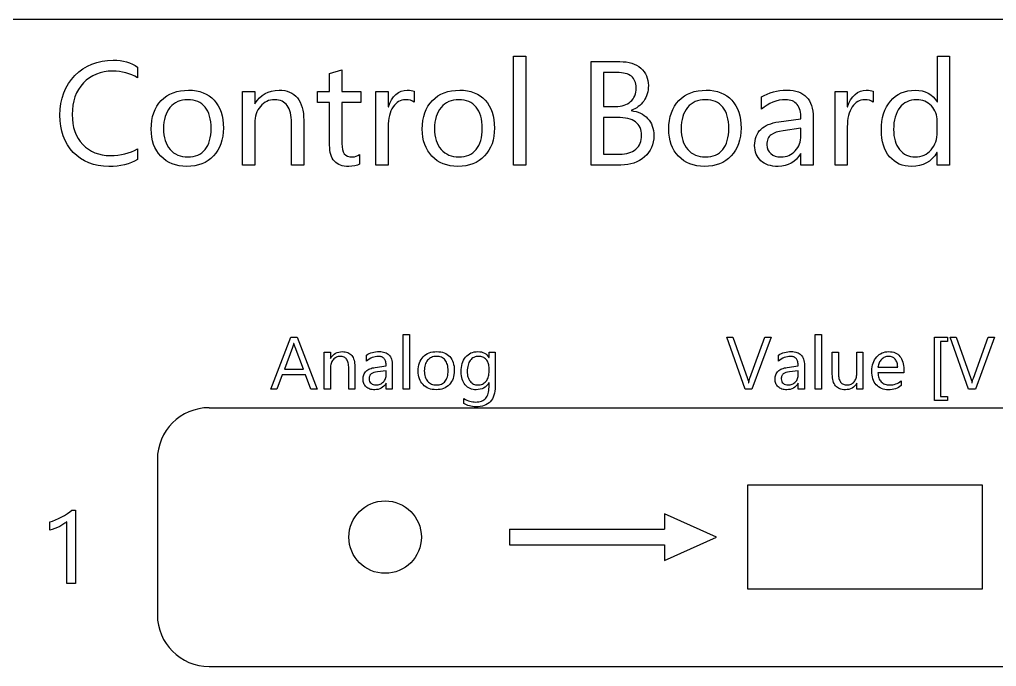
# Model space of a CAD drawing. Header units: millimetres. Extents: x 0 to 330, y 0 to 270.
# Drawn here: x 164.7 to 259.1, y 207.5 to 270 of the extents above; entities that cross this region are included whole.
import ezdxf

# ---------------------------------------------------------------- set-up
doc = ezdxf.new("R2010")
doc.units = ezdxf.units.MM

msp = doc.modelspace()

# ---------------------------------------------------------------- linework, layer by layer
at = {"color": 7, "linetype": 'Continuous', "lineweight": 25}
for p, q in [((330, 270), (0, 270)), ((257.7, 225), (235, 225)), ((235, 225), (235, 215)), ((257.7, 215), (257.7, 225)), ((235, 215), (257.7, 215))]:
    msp.add_line(p, q, dxfattribs=at)
at = {"color": 7, "linetype": 'Continuous'}
for p, q in [((183, 232.5), (303, 232.5)), ((178, 227.5), (178, 212.5)), ((232, 220), (227, 222.25)), ((227, 222.25), (227, 220.75)), ((212, 220.75), (227, 220.75)), ((212, 220.75), (212, 219.25)), ((227, 217.75), (232, 220)), ((212, 219.25), (227, 219.25)), ((227, 219.25), (227, 217.75)), ((183, 207.5), (303, 207.5))]:
    msp.add_line(p, q, dxfattribs=at)
at = {"color": 7, "linetype": 'Continuous', "flags": 128}
for points in [[(213.59, 255.939), (212.406, 255.939), (212.406, 255.939), (212.406, 266.465), (212.406, 266.465), (213.59, 266.465), (213.59, 266.465), (213.59, 255.939)], [(254.511, 255.939), (253.327, 255.939), (253.327, 255.939), (253.327, 257.145), (253.327, 257.145), (253.301, 257.145), (253.301, 257.145), (253.089, 256.831), (252.852, 256.559), (252.587, 256.329), (252.297, 256.142), (251.979, 255.996), (251.633, 255.891), (251.263, 255.827), (250.864, 255.807), (250.864, 255.807), (250.539, 255.821), (250.231, 255.867), (249.939, 255.941), (249.664, 256.043), (249.405, 256.175), (249.164, 256.337), (248.938, 256.529), (248.73, 256.751), (248.543, 256.997), (248.381, 257.267), (248.245, 257.557), (248.132, 257.867), (248.046, 258.2), (247.982, 258.554), (247.945, 258.93), (247.933, 259.327), (247.933, 259.327), (247.947, 259.752), (247.988, 260.155), (248.058, 260.538), (248.155, 260.899), (248.28, 261.237), (248.434, 261.553), (248.615, 261.849), (248.823, 262.123), (249.055, 262.369), (249.304, 262.583), (249.573, 262.764), (249.861, 262.912), (250.165, 263.027), (250.49, 263.11), (250.831, 263.159), (251.193, 263.175), (251.193, 263.175), (251.547, 263.159), (251.876, 263.105), (252.18, 263.019), (252.46, 262.896), (252.715, 262.739), (252.943, 262.548), (253.148, 262.32), (253.327, 262.059), (253.327, 262.059), (253.356, 262.059), (253.356, 262.059), (253.356, 266.465), (253.356, 266.465), (254.512, 266.465), (254.512, 266.465), (254.512, 255.939)], [(176.09, 256.465), (175.803, 256.311), (175.498, 256.177), (175.178, 256.064), (174.84, 255.971), (174.485, 255.899), (174.111, 255.848), (173.722, 255.817), (173.315, 255.807), (173.315, 255.807), (172.793, 255.827), (172.295, 255.891), (171.826, 255.998), (171.384, 256.148), (170.967, 256.339), (170.579, 256.574), (170.215, 256.851), (169.88, 257.17), (169.577, 257.524), (169.316, 257.906), (169.094, 258.313), (168.913, 258.749), (168.771, 259.209), (168.671, 259.697), (168.611, 260.211), (168.59, 260.751), (168.59, 260.751), (168.613, 261.333), (168.681, 261.886), (168.794, 262.411), (168.952, 262.906), (169.156, 263.373), (169.407, 263.811), (169.701, 264.222), (170.04, 264.602), (170.414, 264.945), (170.815, 265.244), (171.238, 265.496), (171.687, 265.704), (172.16, 265.864), (172.655, 265.978), (173.177, 266.047), (173.722, 266.07), (173.722, 266.07), (174.072, 266.06), (174.407, 266.029), (174.725, 265.978), (175.03, 265.906), (175.317, 265.813), (175.591, 265.7), (175.848, 265.566), (176.09, 265.412), (176.09, 265.412), (176.09, 264.36), (176.09, 264.36), (175.815, 264.514), (175.533, 264.647), (175.243, 264.76), (174.947, 264.853), (174.643, 264.925), (174.333, 264.976), (174.014, 265.007), (173.689, 265.017), (173.689, 265.017), (173.264, 264.999), (172.859, 264.945), (172.472, 264.857), (172.108, 264.732), (171.765, 264.571), (171.442, 264.374), (171.14, 264.142), (170.858, 263.874), (170.603, 263.576), (170.383, 263.256), (170.198, 262.91), (170.046, 262.542), (169.927, 262.147), (169.843, 261.73), (169.791, 261.288), (169.775, 260.823), (169.775, 260.823), (169.791, 260.381), (169.838, 259.964), (169.917, 259.567), (170.028, 259.195), (170.171, 258.846), (170.344, 258.519), (170.55, 258.216), (170.788, 257.935), (171.051, 257.682), (171.335, 257.464), (171.637, 257.279), (171.96, 257.129), (172.303, 257.012), (172.665, 256.927), (173.048, 256.876), (173.449, 256.86), (173.449, 256.86), (173.823, 256.87), (174.187, 256.901), (174.536, 256.952), (174.871, 257.024), (175.196, 257.117), (175.507, 257.23), (175.805, 257.363), (176.09, 257.517), (176.09, 257.517), (176.09, 256.465)], [(219.906, 255.939), (219.906, 265.939), (219.906, 265.939), (222.684, 265.939), (222.684, 265.939), (222.992, 265.928), (223.284, 265.899), (223.56, 265.848), (223.819, 265.778), (224.061, 265.688), (224.287, 265.579), (224.497, 265.447), (224.69, 265.297), (224.865, 265.131), (225.015, 264.952), (225.143, 264.76), (225.248, 264.559), (225.328, 264.343), (225.385, 264.117), (225.42, 263.876), (225.433, 263.626), (225.433, 263.626), (225.426, 263.414), (225.406, 263.208), (225.371, 263.011), (225.322, 262.822), (225.26, 262.637), (225.184, 262.46), (225.093, 262.291), (224.988, 262.129), (224.871, 261.977), (224.746, 261.835), (224.608, 261.703), (224.46, 261.586), (224.302, 261.479), (224.133, 261.383), (223.952, 261.298), (223.763, 261.226), (223.763, 261.226), (223.763, 261.2), (223.763, 261.2), (224.006, 261.163), (224.236, 261.107), (224.454, 261.037), (224.662, 260.951), (224.853, 260.848), (225.034, 260.729), (225.202, 260.593), (225.359, 260.441), (225.498, 260.276), (225.622, 260.098), (225.725, 259.908), (225.809, 259.707), (225.875, 259.493), (225.922, 259.269), (225.949, 259.031), (225.959, 258.782), (225.959, 258.782), (225.944, 258.471), (225.903, 258.177), (225.831, 257.898), (225.733, 257.635), (225.605, 257.384), (225.451, 257.149), (225.266, 256.929), (225.054, 256.726), (224.82, 256.541), (224.573, 256.381), (224.31, 256.247), (224.032, 256.136), (223.738, 256.05), (223.432, 255.988), (223.109, 255.951), (222.772, 255.939), (222.772, 255.939), (219.906, 255.939)], [(197.538, 256.021), (197.322, 255.928), (197.077, 255.86), (196.798, 255.821), (196.489, 255.807), (196.489, 255.807), (196.265, 255.815), (196.058, 255.84), (195.862, 255.879), (195.681, 255.934), (195.515, 256.006), (195.365, 256.095), (195.227, 256.2), (195.106, 256.319), (194.997, 256.455), (194.902, 256.607), (194.824, 256.775), (194.758, 256.958), (194.709, 257.16), (194.672, 257.376), (194.651, 257.606), (194.643, 257.855), (194.643, 257.855), (194.643, 261.991), (194.643, 261.991), (193.459, 261.991), (193.459, 261.991), (193.459, 263.044), (193.459, 263.044), (194.643, 263.044), (194.643, 263.044), (194.643, 264.781), (194.643, 264.781), (195.827, 265.149), (195.827, 265.149), (195.827, 263.044), (195.827, 263.044), (197.669, 263.044), (197.669, 263.044), (197.669, 261.991), (197.669, 261.991), (195.827, 261.991), (195.827, 261.991), (195.827, 258.038), (195.827, 258.038), (195.842, 257.709), (195.885, 257.431), (195.959, 257.205), (196.06, 257.028), (196.195, 256.897), (196.368, 256.804), (196.58, 256.746), (196.829, 256.728), (196.829, 256.728), (197.028, 256.742), (197.211, 256.788), (197.382, 256.86), (197.538, 256.962), (197.538, 256.962), (197.538, 256.021)], [(221.09, 264.886), (221.09, 261.596), (221.09, 261.596), (222.252, 261.596), (222.252, 261.596), (222.478, 261.605), (222.692, 261.625), (222.894, 261.662), (223.083, 261.716), (223.259, 261.781), (223.422, 261.862), (223.574, 261.958), (223.714, 262.069), (223.839, 262.193), (223.948, 262.33), (224.039, 262.478), (224.115, 262.639), (224.172, 262.811), (224.215, 262.996), (224.24, 263.192), (224.248, 263.401), (224.248, 263.401), (224.24, 263.58), (224.22, 263.749), (224.183, 263.905), (224.133, 264.051), (224.067, 264.185), (223.987, 264.306), (223.893, 264.417), (223.784, 264.516), (223.66, 264.602), (223.523, 264.676), (223.37, 264.74), (223.204, 264.793), (223.023, 264.834), (222.828, 264.863), (222.616, 264.88), (222.392, 264.886), (222.392, 264.886), (221.09, 264.886)], [(180.852, 255.807), (180.47, 255.823), (180.106, 255.869), (179.762, 255.947), (179.44, 256.054), (179.135, 256.193), (178.852, 256.362), (178.588, 256.564), (178.344, 256.794), (178.124, 257.051), (177.935, 257.328), (177.772, 257.624), (177.641, 257.941), (177.538, 258.278), (177.466, 258.636), (177.421, 259.012), (177.406, 259.409), (177.406, 259.409), (177.421, 259.841), (177.468, 260.246), (177.544, 260.628), (177.651, 260.988), (177.787, 261.321), (177.955, 261.631), (178.153, 261.917), (178.381, 262.178), (178.636, 262.413), (178.911, 262.614), (179.209, 262.787), (179.528, 262.927), (179.869, 263.036), (180.231, 263.114), (180.613, 263.159), (181.019, 263.175), (181.019, 263.175), (181.403, 263.161), (181.767, 263.116), (182.108, 263.04), (182.429, 262.933), (182.725, 262.797), (183.002, 262.631), (183.257, 262.433), (183.49, 262.205), (183.697, 261.952), (183.878, 261.675), (184.032, 261.372), (184.158, 261.05), (184.255, 260.702), (184.324, 260.33), (184.366, 259.935), (184.38, 259.518), (184.38, 259.518), (184.366, 259.107), (184.32, 258.718), (184.244, 258.35), (184.141, 258.003), (184.006, 257.676), (183.841, 257.369), (183.646, 257.084), (183.422, 256.82), (183.173, 256.582), (182.902, 256.376), (182.612, 256.204), (182.301, 256.06), (181.968, 255.949), (181.617, 255.871), (181.245, 255.823), (180.852, 255.807)], [(192.143, 255.939), (190.959, 255.939), (190.959, 255.939), (190.959, 259.991), (190.959, 259.991), (190.953, 260.264), (190.934, 260.521), (190.901, 260.76), (190.858, 260.982), (190.801, 261.185), (190.731, 261.37), (190.648, 261.539), (190.554, 261.689), (190.447, 261.82), (190.326, 261.936), (190.194, 262.032), (190.048, 262.112), (189.89, 262.174), (189.719, 262.219), (189.534, 262.246), (189.339, 262.254), (189.339, 262.254), (189.133, 262.244), (188.938, 262.213), (188.751, 262.164), (188.574, 262.094), (188.405, 262.003), (188.245, 261.892), (188.095, 261.761), (187.953, 261.611), (187.826, 261.444), (187.715, 261.27), (187.62, 261.082), (187.544, 260.885), (187.482, 260.677), (187.441, 260.459), (187.414, 260.229), (187.406, 259.991), (187.406, 259.991), (187.406, 255.939), (187.406, 255.939), (186.222, 255.939), (186.222, 255.939), (186.222, 263.044), (186.222, 263.044), (187.406, 263.044), (187.406, 263.044), (187.406, 261.864), (187.406, 261.864), (187.433, 261.864), (187.433, 261.864), (187.645, 262.172), (187.879, 262.437), (188.136, 262.663), (188.414, 262.848), (188.716, 262.99), (189.039, 263.093), (189.386, 263.155), (189.754, 263.175), (189.754, 263.175), (190.036, 263.163), (190.299, 263.128), (190.548, 263.07), (190.778, 262.988), (190.99, 262.881), (191.187, 262.754), (191.366, 262.602), (191.528, 262.425), (191.672, 262.228), (191.798, 262.01), (191.903, 261.769), (191.989, 261.51), (192.057, 261.228), (192.104, 260.928), (192.133, 260.605), (192.143, 260.262), (192.143, 260.262), (192.143, 255.939)], [(202.801, 262.026), (202.641, 262.127), (202.447, 262.197), (202.221, 262.24), (201.962, 262.254), (201.962, 262.254), (201.789, 262.244), (201.623, 262.211), (201.463, 262.156), (201.31, 262.08), (201.167, 261.979), (201.029, 261.86), (200.899, 261.716), (200.776, 261.551), (200.665, 261.368), (200.568, 261.169), (200.486, 260.953), (200.42, 260.723), (200.367, 260.476), (200.33, 260.213), (200.309, 259.933), (200.301, 259.639), (200.301, 259.639), (200.301, 255.939), (200.301, 255.939), (199.117, 255.939), (199.117, 255.939), (199.117, 263.044), (199.117, 263.044), (200.301, 263.044), (200.301, 263.044), (200.301, 261.58), (200.301, 261.58), (200.328, 261.58), (200.328, 261.58), (200.461, 261.936), (200.626, 262.25), (200.823, 262.522), (201.049, 262.754), (201.3, 262.939), (201.565, 263.07), (201.845, 263.149), (202.139, 263.175), (202.139, 263.175), (202.343, 263.169), (202.521, 263.155), (202.674, 263.126), (202.801, 263.089), (202.801, 263.089), (202.801, 262.026)], [(207.036, 255.807), (206.654, 255.823), (206.29, 255.869), (205.947, 255.947), (205.624, 256.054), (205.319, 256.193), (205.036, 256.362), (204.773, 256.564), (204.528, 256.794), (204.308, 257.051), (204.119, 257.328), (203.956, 257.624), (203.825, 257.941), (203.722, 258.278), (203.65, 258.636), (203.605, 259.012), (203.59, 259.409), (203.59, 259.409), (203.605, 259.841), (203.652, 260.246), (203.728, 260.628), (203.835, 260.988), (203.971, 261.321), (204.139, 261.631), (204.337, 261.917), (204.565, 262.178), (204.82, 262.413), (205.095, 262.614), (205.394, 262.787), (205.712, 262.927), (206.053, 263.036), (206.415, 263.114), (206.798, 263.159), (207.203, 263.175), (207.203, 263.175), (207.587, 263.161), (207.951, 263.116), (208.292, 263.04), (208.613, 262.933), (208.909, 262.797), (209.187, 262.631), (209.442, 262.433), (209.674, 262.205), (209.882, 261.952), (210.063, 261.675), (210.217, 261.372), (210.342, 261.05), (210.439, 260.702), (210.509, 260.33), (210.55, 259.935), (210.564, 259.518), (210.564, 259.518), (210.55, 259.107), (210.505, 258.718), (210.428, 258.35), (210.326, 258.003), (210.19, 257.676), (210.026, 257.369), (209.83, 257.084), (209.606, 256.82), (209.357, 256.582), (209.086, 256.376), (208.796, 256.204), (208.486, 256.06), (208.153, 255.949), (207.801, 255.871), (207.429, 255.823), (207.036, 255.807)], [(230.852, 255.807), (230.47, 255.823), (230.106, 255.869), (229.762, 255.947), (229.44, 256.054), (229.135, 256.193), (228.852, 256.362), (228.588, 256.564), (228.344, 256.794), (228.124, 257.051), (227.935, 257.328), (227.772, 257.624), (227.641, 257.941), (227.538, 258.278), (227.466, 258.636), (227.421, 259.012), (227.406, 259.409), (227.406, 259.409), (227.421, 259.841), (227.468, 260.246), (227.544, 260.628), (227.651, 260.988), (227.787, 261.321), (227.955, 261.631), (228.153, 261.917), (228.381, 262.178), (228.636, 262.413), (228.911, 262.614), (229.209, 262.787), (229.528, 262.927), (229.869, 263.036), (230.231, 263.114), (230.613, 263.159), (231.019, 263.175), (231.019, 263.175), (231.403, 263.161), (231.767, 263.116), (232.108, 263.04), (232.429, 262.933), (232.725, 262.797), (233.002, 262.631), (233.257, 262.433), (233.49, 262.205), (233.697, 261.952), (233.878, 261.675), (234.032, 261.372), (234.158, 261.05), (234.255, 260.702), (234.324, 260.33), (234.366, 259.935), (234.38, 259.518), (234.38, 259.518), (234.366, 259.107), (234.32, 258.718), (234.244, 258.35), (234.141, 258.003), (234.006, 257.676), (233.841, 257.369), (233.646, 257.084), (233.422, 256.82), (233.173, 256.582), (232.902, 256.376), (232.612, 256.204), (232.301, 256.06), (231.968, 255.949), (231.617, 255.871), (231.245, 255.823), (230.852, 255.807)], [(241.354, 255.939), (240.169, 255.939), (240.169, 255.939), (240.169, 257.049), (240.169, 257.049), (240.143, 257.049), (240.143, 257.049), (239.945, 256.757), (239.727, 256.506), (239.487, 256.292), (239.226, 256.117), (238.942, 255.982), (238.636, 255.885), (238.307, 255.825), (237.957, 255.807), (237.957, 255.807), (237.7, 255.815), (237.456, 255.842), (237.227, 255.885), (237.012, 255.945), (236.812, 256.023), (236.625, 256.117), (236.454, 256.23), (236.296, 256.36), (236.156, 256.504), (236.033, 256.66), (235.93, 256.827), (235.846, 257.006), (235.78, 257.195), (235.733, 257.396), (235.706, 257.608), (235.696, 257.832), (235.696, 257.832), (235.704, 258.07), (235.733, 258.297), (235.778, 258.51), (235.842, 258.712), (235.924, 258.899), (236.025, 259.074), (236.144, 259.236), (236.282, 259.386), (236.438, 259.522), (236.611, 259.645), (236.804, 259.756), (237.014, 259.855), (237.244, 259.939), (237.491, 260.011), (237.756, 260.071), (238.039, 260.118), (238.039, 260.118), (240.169, 260.412), (240.169, 260.412), (240.163, 260.636), (240.147, 260.844), (240.118, 261.039), (240.077, 261.218), (240.026, 261.385), (239.962, 261.535), (239.886, 261.672), (239.799, 261.794), (239.703, 261.903), (239.592, 261.995), (239.47, 262.075), (239.339, 262.139), (239.193, 262.191), (239.039, 262.226), (238.87, 262.248), (238.691, 262.254), (238.691, 262.254), (238.37, 262.24), (238.06, 262.197), (237.756, 262.125), (237.46, 262.024), (237.172, 261.895), (236.89, 261.736), (236.619, 261.549), (236.354, 261.333), (236.354, 261.333), (236.354, 262.517), (236.354, 262.517), (236.625, 262.672), (236.907, 262.805), (237.199, 262.918), (237.501, 263.011), (237.811, 263.083), (238.134, 263.134), (238.465, 263.165), (238.808, 263.175), (238.808, 263.175), (239.117, 263.165), (239.405, 263.134), (239.674, 263.083), (239.923, 263.011), (240.151, 262.918), (240.359, 262.805), (240.548, 262.67), (240.718, 262.515), (240.866, 262.341), (240.996, 262.145), (241.105, 261.929), (241.195, 261.691), (241.263, 261.434), (241.315, 261.156), (241.343, 260.856), (241.354, 260.538), (241.354, 260.538), (241.354, 255.939)], [(247.143, 262.026), (246.983, 262.127), (246.789, 262.197), (246.563, 262.24), (246.304, 262.254), (246.304, 262.254), (246.132, 262.244), (245.965, 262.211), (245.805, 262.156), (245.653, 262.08), (245.509, 261.979), (245.371, 261.86), (245.241, 261.716), (245.118, 261.551), (245.007, 261.368), (244.91, 261.169), (244.828, 260.953), (244.762, 260.723), (244.709, 260.476), (244.672, 260.213), (244.651, 259.933), (244.643, 259.639), (244.643, 259.639), (244.643, 255.939), (244.643, 255.939), (243.459, 255.939), (243.459, 255.939), (243.459, 263.044), (243.459, 263.044), (244.643, 263.044), (244.643, 263.044), (244.643, 261.58), (244.643, 261.58), (244.67, 261.58), (244.67, 261.58), (244.803, 261.936), (244.968, 262.25), (245.165, 262.522), (245.391, 262.754), (245.642, 262.939), (245.907, 263.07), (246.187, 263.149), (246.481, 263.175), (246.481, 263.175), (246.685, 263.169), (246.863, 263.155), (247.016, 263.126), (247.143, 263.089), (247.143, 263.089), (247.143, 262.026)], [(180.934, 262.254), (180.671, 262.242), (180.42, 262.207), (180.186, 262.149), (179.964, 262.067), (179.756, 261.962), (179.563, 261.835), (179.384, 261.683), (179.22, 261.508), (179.072, 261.313), (178.944, 261.099), (178.837, 260.869), (178.749, 260.62), (178.679, 260.355), (178.63, 260.071), (178.601, 259.769), (178.59, 259.45), (178.59, 259.45), (178.601, 259.142), (178.63, 258.852), (178.681, 258.576), (178.751, 258.319), (178.839, 258.079), (178.948, 257.855), (179.078, 257.647), (179.228, 257.456), (179.394, 257.285), (179.573, 257.137), (179.766, 257.012), (179.974, 256.911), (180.194, 256.831), (180.426, 256.773), (180.673, 256.74), (180.934, 256.728), (180.934, 256.728), (181.199, 256.738), (181.448, 256.773), (181.681, 256.829), (181.898, 256.907), (182.1, 257.008), (182.285, 257.131), (182.456, 257.275), (182.61, 257.443), (182.748, 257.633), (182.867, 257.838), (182.968, 258.064), (183.05, 258.309), (183.113, 258.572), (183.159, 258.856), (183.188, 259.156), (183.196, 259.477), (183.196, 259.477), (183.188, 259.802), (183.159, 260.106), (183.113, 260.392), (183.05, 260.659), (182.968, 260.906), (182.867, 261.134), (182.748, 261.344), (182.61, 261.533), (182.456, 261.701), (182.285, 261.849), (182.1, 261.973), (181.898, 262.073), (181.681, 262.154), (181.448, 262.209), (181.199, 262.244), (180.934, 262.254)], [(207.118, 262.254), (206.855, 262.242), (206.604, 262.207), (206.37, 262.149), (206.148, 262.067), (205.94, 261.962), (205.747, 261.835), (205.568, 261.683), (205.404, 261.508), (205.256, 261.313), (205.128, 261.099), (205.021, 260.869), (204.933, 260.62), (204.863, 260.355), (204.814, 260.071), (204.785, 259.769), (204.775, 259.45), (204.775, 259.45), (204.785, 259.142), (204.814, 258.852), (204.865, 258.576), (204.935, 258.319), (205.023, 258.079), (205.132, 257.855), (205.262, 257.647), (205.412, 257.456), (205.579, 257.285), (205.757, 257.137), (205.951, 257.012), (206.158, 256.911), (206.378, 256.831), (206.611, 256.773), (206.857, 256.74), (207.118, 256.728), (207.118, 256.728), (207.384, 256.738), (207.632, 256.773), (207.865, 256.829), (208.083, 256.907), (208.284, 257.008), (208.469, 257.131), (208.64, 257.275), (208.794, 257.443), (208.932, 257.633), (209.051, 257.838), (209.152, 258.064), (209.234, 258.309), (209.298, 258.572), (209.343, 258.856), (209.372, 259.156), (209.38, 259.477), (209.38, 259.477), (209.372, 259.802), (209.343, 260.106), (209.298, 260.392), (209.234, 260.659), (209.152, 260.906), (209.051, 261.134), (208.932, 261.344), (208.794, 261.533), (208.64, 261.701), (208.469, 261.849), (208.284, 261.973), (208.083, 262.073), (207.865, 262.154), (207.632, 262.209), (207.384, 262.244), (207.118, 262.254)], [(230.934, 262.254), (230.671, 262.242), (230.42, 262.207), (230.186, 262.149), (229.964, 262.067), (229.756, 261.962), (229.563, 261.835), (229.384, 261.683), (229.22, 261.508), (229.072, 261.313), (228.944, 261.099), (228.837, 260.869), (228.749, 260.62), (228.679, 260.355), (228.63, 260.071), (228.601, 259.769), (228.59, 259.45), (228.59, 259.45), (228.601, 259.142), (228.63, 258.852), (228.681, 258.576), (228.751, 258.319), (228.839, 258.079), (228.948, 257.855), (229.078, 257.647), (229.228, 257.456), (229.394, 257.285), (229.573, 257.137), (229.766, 257.012), (229.974, 256.911), (230.194, 256.831), (230.426, 256.773), (230.673, 256.74), (230.934, 256.728), (230.934, 256.728), (231.199, 256.738), (231.448, 256.773), (231.681, 256.829), (231.898, 256.907), (232.1, 257.008), (232.285, 257.131), (232.456, 257.275), (232.61, 257.443), (232.748, 257.633), (232.867, 257.838), (232.968, 258.064), (233.05, 258.309), (233.113, 258.572), (233.159, 258.856), (233.188, 259.156), (233.196, 259.477), (233.196, 259.477), (233.188, 259.802), (233.159, 260.106), (233.113, 260.392), (233.05, 260.659), (232.968, 260.906), (232.867, 261.134), (232.748, 261.344), (232.61, 261.533), (232.456, 261.701), (232.285, 261.849), (232.1, 261.973), (231.898, 262.073), (231.681, 262.154), (231.448, 262.209), (231.199, 262.244), (230.934, 262.254)], [(253.327, 259.152), (253.327, 260.198), (253.327, 260.198), (253.319, 260.41), (253.292, 260.612), (253.247, 260.807), (253.185, 260.994), (253.107, 261.171), (253.009, 261.341), (252.894, 261.502), (252.762, 261.656), (252.616, 261.796), (252.462, 261.917), (252.297, 262.02), (252.123, 262.104), (251.94, 262.17), (251.746, 262.217), (251.545, 262.244), (251.333, 262.254), (251.333, 262.254), (251.082, 262.242), (250.844, 262.207), (250.622, 262.147), (250.412, 262.063), (250.215, 261.956), (250.032, 261.825), (249.863, 261.668), (249.709, 261.489), (249.571, 261.29), (249.45, 261.072), (249.349, 260.836), (249.265, 260.581), (249.201, 260.307), (249.154, 260.017), (249.127, 259.707), (249.117, 259.38), (249.117, 259.38), (249.125, 259.08), (249.152, 258.798), (249.197, 258.531), (249.259, 258.28), (249.339, 258.046), (249.435, 257.828), (249.551, 257.624), (249.684, 257.439), (249.832, 257.273), (249.993, 257.129), (250.165, 257.006), (250.348, 256.907), (250.546, 256.829), (250.753, 256.773), (250.975, 256.738), (251.208, 256.728), (251.208, 256.728), (251.438, 256.738), (251.658, 256.771), (251.866, 256.825), (252.063, 256.901), (252.248, 256.995), (252.423, 257.114), (252.587, 257.254), (252.739, 257.415), (252.877, 257.591), (252.996, 257.781), (253.097, 257.982), (253.181, 258.194), (253.245, 258.416), (253.29, 258.65), (253.319, 258.895), (253.327, 259.152)], [(221.09, 260.544), (221.09, 256.991), (221.09, 256.991), (222.649, 256.991), (222.649, 256.991), (222.896, 256.999), (223.126, 257.022), (223.344, 257.059), (223.547, 257.112), (223.736, 257.178), (223.911, 257.263), (224.072, 257.359), (224.218, 257.472), (224.349, 257.598), (224.462, 257.735), (224.557, 257.885), (224.635, 258.044), (224.697, 258.214), (224.74, 258.397), (224.766, 258.591), (224.775, 258.794), (224.775, 258.794), (224.766, 259.006), (224.738, 259.203), (224.692, 259.388), (224.627, 259.559), (224.544, 259.717), (224.442, 259.861), (224.322, 259.991), (224.185, 260.106), (224.026, 260.209), (223.852, 260.297), (223.656, 260.373), (223.444, 260.435), (223.214, 260.482), (222.965, 260.517), (222.696, 260.538), (222.41, 260.544), (222.41, 260.544), (221.09, 260.544)], [(240.169, 259.491), (238.465, 259.259), (238.465, 259.259), (238.097, 259.193), (237.776, 259.109), (237.503, 259), (237.279, 258.872), (237.186, 258.796), (237.104, 258.708), (237.036, 258.605), (236.981, 258.488), (236.935, 258.358), (236.905, 258.216), (236.886, 258.06), (236.88, 257.892), (236.88, 257.892), (236.903, 257.647), (236.972, 257.425), (237.088, 257.228), (237.248, 257.053), (237.447, 256.911), (237.68, 256.81), (237.939, 256.749), (238.231, 256.728), (238.231, 256.728), (238.436, 256.736), (238.634, 256.765), (238.821, 256.81), (239, 256.874), (239.168, 256.956), (239.329, 257.057), (239.479, 257.174), (239.62, 257.312), (239.75, 257.464), (239.861, 257.624), (239.956, 257.795), (240.032, 257.976), (240.091, 258.165), (240.134, 258.364), (240.161, 258.574), (240.169, 258.794), (240.169, 258.794), (240.169, 259.491)], [(193.428, 234.3), (192.836, 234.3), (192.836, 234.3), (192.318, 235.682), (192.318, 235.682), (190.062, 235.682), (190.062, 235.682), (189.546, 234.3), (189.546, 234.3), (188.954, 234.3), (188.954, 234.3), (190.893, 239.3), (190.893, 239.3), (191.496, 239.3), (191.496, 239.3), (193.428, 234.3)], [(202.342, 234.3), (201.75, 234.3), (201.75, 234.3), (201.75, 239.563), (201.75, 239.563), (202.342, 239.563), (202.342, 239.563), (202.342, 234.3)], [(237.276, 239.3), (235.437, 234.3), (235.437, 234.3), (234.778, 234.3), (234.778, 234.3), (233, 239.3), (233, 239.3), (233.592, 239.3), (233.592, 239.3), (235.007, 235.333), (235.007, 235.333), (235.038, 235.233), (235.066, 235.126), (235.09, 235.011), (235.109, 234.89), (235.109, 234.89), (235.124, 234.89), (235.124, 234.89), (235.142, 234.997), (235.168, 235.108), (235.201, 235.222), (235.241, 235.34), (235.241, 235.34), (236.684, 239.3), (236.684, 239.3), (237.276, 239.3)], [(242.145, 234.3), (241.553, 234.3), (241.553, 234.3), (241.553, 239.563), (241.553, 239.563), (242.145, 239.563), (242.145, 239.563), (242.145, 234.3)], [(254.316, 233.182), (253.066, 233.182), (253.066, 233.182), (253.066, 239.3), (253.066, 239.3), (254.316, 239.3), (254.316, 239.3), (254.316, 238.905), (254.316, 238.905), (253.658, 238.905), (253.658, 238.905), (253.658, 233.576), (253.658, 233.576), (254.316, 233.576), (254.316, 233.576), (254.316, 233.182)], [(258.855, 239.3), (257.016, 234.3), (257.016, 234.3), (256.357, 234.3), (256.357, 234.3), (254.579, 239.3), (254.579, 239.3), (255.171, 239.3), (255.171, 239.3), (256.586, 235.333), (256.586, 235.333), (256.617, 235.233), (256.645, 235.126), (256.669, 235.011), (256.688, 234.89), (256.688, 234.89), (256.703, 234.89), (256.703, 234.89), (256.721, 234.997), (256.747, 235.108), (256.78, 235.222), (256.82, 235.34), (256.82, 235.34), (258.263, 239.3), (258.263, 239.3), (258.855, 239.3)], [(192.122, 236.208), (191.322, 238.354), (191.322, 238.354), (191.289, 238.418), (191.257, 238.498), (191.224, 238.595), (191.191, 238.708), (191.191, 238.708), (191.166, 238.708), (191.166, 238.708), (191.105, 238.495), (191.044, 238.313), (191.044, 238.313), (190.27, 236.208), (190.27, 236.208), (192.122, 236.208)], [(197.079, 234.3), (196.487, 234.3), (196.487, 234.3), (196.487, 236.326), (196.487, 236.326), (196.484, 236.463), (196.475, 236.591), (196.458, 236.711), (196.436, 236.822), (196.408, 236.923), (196.373, 237.016), (196.332, 237.1), (196.284, 237.175), (196.231, 237.241), (196.17, 237.299), (196.104, 237.347), (196.031, 237.387), (195.952, 237.418), (195.867, 237.44), (195.774, 237.454), (195.677, 237.458), (195.677, 237.458), (195.574, 237.453), (195.476, 237.437), (195.383, 237.413), (195.294, 237.378), (195.21, 237.332), (195.13, 237.277), (195.055, 237.211), (194.984, 237.136), (194.92, 237.053), (194.865, 236.966), (194.817, 236.872), (194.779, 236.773), (194.749, 236.669), (194.728, 236.56), (194.715, 236.445), (194.711, 236.326), (194.711, 236.326), (194.711, 234.3), (194.711, 234.3), (194.118, 234.3), (194.118, 234.3), (194.118, 237.853), (194.118, 237.853), (194.711, 237.853), (194.711, 237.853), (194.711, 237.263), (194.711, 237.263), (194.724, 237.263), (194.724, 237.263), (194.83, 237.417), (194.947, 237.549), (195.075, 237.662), (195.214, 237.755), (195.365, 237.826), (195.527, 237.877), (195.7, 237.908), (195.884, 237.918), (195.884, 237.918), (196.025, 237.912), (196.157, 237.895), (196.281, 237.866), (196.396, 237.825), (196.502, 237.771), (196.601, 237.708), (196.69, 237.632), (196.772, 237.543), (196.844, 237.445), (196.906, 237.336), (196.959, 237.215), (197.002, 237.086), (197.036, 236.945), (197.059, 236.795), (197.074, 236.633), (197.079, 236.462), (197.079, 236.462), (197.079, 234.3)], [(200.697, 234.3), (200.105, 234.3), (200.105, 234.3), (200.105, 234.855), (200.105, 234.855), (200.092, 234.855), (200.092, 234.855), (199.993, 234.709), (199.884, 234.584), (199.764, 234.477), (199.633, 234.389), (199.492, 234.322), (199.338, 234.273), (199.174, 234.243), (198.999, 234.234), (198.999, 234.234), (198.871, 234.238), (198.748, 234.252), (198.634, 234.273), (198.526, 234.303), (198.427, 234.342), (198.333, 234.389), (198.248, 234.446), (198.169, 234.511), (198.099, 234.583), (198.037, 234.661), (197.986, 234.744), (197.943, 234.834), (197.911, 234.928), (197.887, 235.029), (197.874, 235.135), (197.868, 235.247), (197.868, 235.247), (197.873, 235.366), (197.887, 235.479), (197.91, 235.586), (197.941, 235.687), (197.983, 235.78), (198.033, 235.868), (198.093, 235.949), (198.161, 236.024), (198.24, 236.092), (198.326, 236.153), (198.422, 236.209), (198.527, 236.258), (198.642, 236.3), (198.766, 236.336), (198.898, 236.366), (199.04, 236.39), (199.04, 236.39), (200.105, 236.537), (200.105, 236.537), (200.102, 236.649), (200.094, 236.753), (200.08, 236.85), (200.059, 236.94), (200.033, 237.023), (200.001, 237.098), (199.963, 237.167), (199.92, 237.228), (199.872, 237.282), (199.816, 237.328), (199.756, 237.368), (199.69, 237.4), (199.617, 237.426), (199.54, 237.444), (199.456, 237.455), (199.366, 237.458), (199.366, 237.458), (199.206, 237.451), (199.051, 237.429), (198.898, 237.393), (198.75, 237.343), (198.606, 237.278), (198.466, 237.199), (198.33, 237.105), (198.197, 236.997), (198.197, 236.997), (198.197, 237.589), (198.197, 237.589), (198.333, 237.667), (198.474, 237.733), (198.62, 237.79), (198.771, 237.836), (198.926, 237.872), (199.088, 237.898), (199.253, 237.913), (199.425, 237.918), (199.425, 237.918), (199.579, 237.913), (199.723, 237.898), (199.858, 237.872), (199.982, 237.836), (200.096, 237.79), (200.2, 237.733), (200.294, 237.666), (200.38, 237.588), (200.454, 237.501), (200.519, 237.403), (200.573, 237.295), (200.618, 237.176), (200.652, 237.048), (200.678, 236.909), (200.692, 236.759), (200.697, 236.6), (200.697, 236.6), (200.697, 234.3)], [(204.92, 234.234), (204.729, 234.242), (204.547, 234.265), (204.375, 234.304), (204.214, 234.358), (204.062, 234.427), (203.92, 234.512), (203.788, 234.613), (203.666, 234.728), (203.556, 234.856), (203.462, 234.995), (203.38, 235.143), (203.315, 235.301), (203.263, 235.47), (203.227, 235.649), (203.205, 235.837), (203.197, 236.035), (203.197, 236.035), (203.205, 236.251), (203.228, 236.454), (203.266, 236.645), (203.32, 236.825), (203.388, 236.991), (203.472, 237.146), (203.571, 237.289), (203.685, 237.42), (203.812, 237.537), (203.95, 237.638), (204.099, 237.724), (204.258, 237.794), (204.429, 237.849), (204.61, 237.888), (204.801, 237.91), (205.003, 237.918), (205.003, 237.918), (205.196, 237.911), (205.378, 237.889), (205.548, 237.851), (205.709, 237.797), (205.857, 237.729), (205.995, 237.646), (206.123, 237.547), (206.239, 237.433), (206.343, 237.307), (206.433, 237.168), (206.51, 237.017), (206.573, 236.856), (206.622, 236.682), (206.656, 236.496), (206.677, 236.298), (206.684, 236.09), (206.684, 236.09), (206.677, 235.884), (206.654, 235.69), (206.616, 235.506), (206.565, 235.332), (206.497, 235.169), (206.415, 235.015), (206.317, 234.873), (206.205, 234.741), (206.081, 234.622), (205.945, 234.519), (205.8, 234.433), (205.645, 234.361), (205.478, 234.305), (205.303, 234.266), (205.117, 234.242), (204.92, 234.234)], [(210.631, 234.56), (210.624, 234.322), (210.603, 234.099), (210.566, 233.891), (210.514, 233.698), (210.449, 233.521), (210.368, 233.359), (210.273, 233.213), (210.163, 233.082), (210.038, 232.967), (209.9, 232.867), (209.745, 232.782), (209.578, 232.713), (209.395, 232.658), (209.197, 232.62), (208.985, 232.597), (208.758, 232.589), (208.758, 232.589), (208.595, 232.595), (208.438, 232.61), (208.286, 232.636), (208.14, 232.672), (207.998, 232.718), (207.862, 232.775), (207.731, 232.841), (207.605, 232.918), (207.605, 232.918), (207.605, 233.379), (207.605, 233.379), (207.753, 233.302), (207.899, 233.235), (208.044, 233.178), (208.187, 233.132), (208.328, 233.096), (208.467, 233.071), (208.604, 233.055), (208.74, 233.05), (208.74, 233.05), (208.897, 233.055), (209.044, 233.073), (209.182, 233.1), (209.309, 233.14), (209.426, 233.191), (209.532, 233.254), (209.628, 233.327), (209.715, 233.411), (209.791, 233.507), (209.856, 233.614), (209.913, 233.733), (209.958, 233.862), (209.994, 234.004), (210.019, 234.156), (210.034, 234.32), (210.039, 234.494), (210.039, 234.494), (210.039, 234.896), (210.039, 234.896), (210.026, 234.896), (210.026, 234.896), (209.918, 234.741), (209.798, 234.606), (209.665, 234.493), (209.519, 234.4), (209.36, 234.328), (209.189, 234.275), (209.005, 234.244), (208.808, 234.234), (208.808, 234.234), (208.647, 234.241), (208.494, 234.264), (208.35, 234.3), (208.213, 234.351), (208.083, 234.417), (207.963, 234.498), (207.85, 234.593), (207.745, 234.703), (207.65, 234.825), (207.569, 234.958), (207.499, 235.101), (207.443, 235.253), (207.399, 235.415), (207.368, 235.588), (207.348, 235.771), (207.342, 235.963), (207.342, 235.963), (207.349, 236.181), (207.369, 236.389), (207.403, 236.584), (207.451, 236.768), (207.512, 236.941), (207.586, 237.101), (207.674, 237.251), (207.776, 237.389), (207.889, 237.513), (208.013, 237.62), (208.146, 237.712), (208.29, 237.786), (208.443, 237.844), (208.608, 237.886), (208.78, 237.91), (208.964, 237.918), (208.964, 237.918), (209.137, 237.91), (209.299, 237.883), (209.449, 237.84), (209.587, 237.779), (209.715, 237.7), (209.83, 237.605), (209.934, 237.491), (210.026, 237.36), (210.026, 237.36), (210.039, 237.36), (210.039, 237.36), (210.039, 237.853), (210.039, 237.853), (210.632, 237.853), (210.632, 237.853), (210.632, 234.56)], [(240.5, 234.3), (239.908, 234.3), (239.908, 234.3), (239.908, 234.855), (239.908, 234.855), (239.895, 234.855), (239.895, 234.855), (239.796, 234.709), (239.687, 234.584), (239.567, 234.477), (239.436, 234.389), (239.294, 234.322), (239.141, 234.273), (238.977, 234.243), (238.802, 234.234), (238.802, 234.234), (238.673, 234.238), (238.551, 234.252), (238.437, 234.273), (238.329, 234.303), (238.229, 234.342), (238.136, 234.389), (238.05, 234.446), (237.971, 234.511), (237.901, 234.583), (237.84, 234.661), (237.788, 234.744), (237.746, 234.834), (237.713, 234.928), (237.69, 235.029), (237.676, 235.135), (237.671, 235.247), (237.671, 235.247), (237.675, 235.366), (237.69, 235.479), (237.712, 235.586), (237.744, 235.687), (237.785, 235.78), (237.836, 235.868), (237.895, 235.949), (237.964, 236.024), (238.042, 236.092), (238.128, 236.153), (238.225, 236.209), (238.33, 236.258), (238.445, 236.3), (238.568, 236.336), (238.701, 236.366), (238.843, 236.39), (238.843, 236.39), (239.908, 236.537), (239.908, 236.537), (239.905, 236.649), (239.897, 236.753), (239.882, 236.85), (239.862, 236.94), (239.836, 237.023), (239.804, 237.098), (239.766, 237.167), (239.723, 237.228), (239.675, 237.282), (239.619, 237.328), (239.558, 237.368), (239.493, 237.4), (239.42, 237.426), (239.343, 237.444), (239.258, 237.455), (239.169, 237.458), (239.169, 237.458), (239.008, 237.451), (238.853, 237.429), (238.701, 237.393), (238.553, 237.343), (238.409, 237.278), (238.268, 237.199), (238.133, 237.105), (238, 236.997), (238, 236.997), (238, 237.589), (238, 237.589), (238.136, 237.667), (238.277, 237.733), (238.422, 237.79), (238.574, 237.836), (238.729, 237.872), (238.89, 237.898), (239.056, 237.913), (239.227, 237.918), (239.227, 237.918), (239.382, 237.913), (239.525, 237.898), (239.66, 237.872), (239.785, 237.836), (239.899, 237.79), (240.002, 237.733), (240.097, 237.666), (240.182, 237.588), (240.256, 237.501), (240.321, 237.403), (240.376, 237.295), (240.421, 237.176), (240.455, 237.048), (240.48, 236.909), (240.495, 236.759), (240.5, 236.6), (240.5, 236.6), (240.5, 234.3)], [(246.158, 234.3), (245.566, 234.3), (245.566, 234.3), (245.566, 234.862), (245.566, 234.862), (245.552, 234.862), (245.552, 234.862), (245.458, 234.715), (245.352, 234.588), (245.234, 234.48), (245.103, 234.391), (244.96, 234.323), (244.806, 234.273), (244.64, 234.244), (244.461, 234.234), (244.461, 234.234), (244.308, 234.24), (244.165, 234.258), (244.031, 234.287), (243.908, 234.329), (243.795, 234.381), (243.691, 234.446), (243.597, 234.522), (243.513, 234.61), (243.439, 234.71), (243.375, 234.822), (243.321, 234.946), (243.277, 235.081), (243.242, 235.227), (243.217, 235.387), (243.203, 235.557), (243.197, 235.739), (243.197, 235.739), (243.197, 237.853), (243.197, 237.853), (243.789, 237.853), (243.789, 237.853), (243.789, 235.819), (243.789, 235.819), (243.793, 235.684), (243.803, 235.556), (243.819, 235.437), (243.842, 235.327), (243.872, 235.226), (243.908, 235.134), (243.951, 235.05), (244, 234.976), (244.056, 234.91), (244.118, 234.853), (244.187, 234.805), (244.263, 234.765), (244.346, 234.734), (244.434, 234.712), (244.53, 234.699), (244.631, 234.695), (244.631, 234.695), (244.731, 234.7), (244.827, 234.714), (244.917, 234.738), (245.003, 234.772), (245.085, 234.815), (245.162, 234.867), (245.235, 234.93), (245.303, 235.002), (245.364, 235.082), (245.418, 235.168), (245.463, 235.259), (245.5, 235.357), (245.529, 235.46), (245.549, 235.569), (245.562, 235.684), (245.566, 235.805), (245.566, 235.805), (245.566, 237.853), (245.566, 237.853), (246.158, 237.853), (246.158, 237.853), (246.158, 234.3)], [(250.105, 235.879), (247.605, 235.879), (247.605, 235.879), (247.613, 235.741), (247.63, 235.612), (247.656, 235.489), (247.691, 235.376), (247.735, 235.27), (247.788, 235.174), (247.85, 235.084), (247.921, 235.003), (248, 234.931), (248.086, 234.868), (248.179, 234.815), (248.28, 234.772), (248.387, 234.738), (248.502, 234.714), (248.623, 234.7), (248.751, 234.695), (248.751, 234.695), (248.898, 234.701), (249.042, 234.719), (249.183, 234.75), (249.321, 234.793), (249.456, 234.849), (249.587, 234.917), (249.717, 234.997), (249.842, 235.089), (249.842, 235.089), (249.842, 234.629), (249.842, 234.629), (249.721, 234.536), (249.591, 234.456), (249.451, 234.388), (249.302, 234.333), (249.144, 234.29), (248.977, 234.259), (248.8, 234.24), (248.614, 234.234), (248.614, 234.234), (248.432, 234.241), (248.26, 234.264), (248.099, 234.302), (247.947, 234.354), (247.805, 234.421), (247.673, 234.504), (247.552, 234.601), (247.44, 234.713), (247.34, 234.84), (247.253, 234.977), (247.18, 235.129), (247.12, 235.291), (247.073, 235.466), (247.04, 235.653), (247.019, 235.851), (247.013, 236.063), (247.013, 236.063), (247.02, 236.263), (247.043, 236.455), (247.079, 236.637), (247.13, 236.808), (247.196, 236.971), (247.277, 237.124), (247.372, 237.268), (247.482, 237.401), (247.603, 237.523), (247.731, 237.628), (247.866, 237.717), (248.008, 237.789), (248.157, 237.845), (248.314, 237.887), (248.477, 237.91), (248.648, 237.918), (248.648, 237.918), (248.816, 237.911), (248.976, 237.89), (249.126, 237.854), (249.264, 237.803), (249.394, 237.739), (249.514, 237.66), (249.624, 237.567), (249.724, 237.459), (249.813, 237.339), (249.89, 237.207), (249.956, 237.064), (250.01, 236.91), (250.052, 236.746), (250.082, 236.569), (250.099, 236.382), (250.105, 236.183), (250.105, 236.183), (250.105, 235.879)], [(204.961, 237.458), (204.83, 237.452), (204.704, 237.434), (204.587, 237.405), (204.476, 237.364), (204.372, 237.312), (204.276, 237.248), (204.186, 237.172), (204.104, 237.085), (204.03, 236.987), (203.966, 236.88), (203.913, 236.765), (203.869, 236.641), (203.834, 236.508), (203.809, 236.366), (203.795, 236.215), (203.789, 236.056), (203.789, 236.056), (203.795, 235.902), (203.809, 235.757), (203.835, 235.619), (203.87, 235.49), (203.914, 235.37), (203.968, 235.258), (204.033, 235.154), (204.108, 235.059), (204.191, 234.973), (204.281, 234.899), (204.377, 234.837), (204.481, 234.786), (204.591, 234.746), (204.707, 234.717), (204.831, 234.701), (204.961, 234.695), (204.961, 234.695), (205.094, 234.7), (205.218, 234.717), (205.334, 234.745), (205.443, 234.784), (205.544, 234.835), (205.637, 234.896), (205.722, 234.968), (205.799, 235.052), (205.868, 235.147), (205.928, 235.25), (205.978, 235.363), (206.019, 235.485), (206.051, 235.617), (206.074, 235.759), (206.088, 235.909), (206.092, 236.069), (206.092, 236.069), (206.088, 236.232), (206.074, 236.384), (206.051, 236.527), (206.019, 236.66), (205.978, 236.784), (205.928, 236.898), (205.868, 237.003), (205.799, 237.097), (205.722, 237.181), (205.637, 237.255), (205.544, 237.317), (205.443, 237.367), (205.334, 237.408), (205.218, 237.435), (205.094, 237.453), (204.961, 237.458)], [(210.039, 235.907), (210.039, 236.43), (210.039, 236.43), (210.035, 236.534), (210.022, 236.634), (209.999, 236.73), (209.969, 236.824), (209.928, 236.912), (209.88, 236.997), (209.823, 237.079), (209.756, 237.156), (209.683, 237.227), (209.606, 237.288), (209.523, 237.34), (209.437, 237.383), (209.347, 237.416), (209.252, 237.439), (209.152, 237.453), (209.049, 237.458), (209.049, 237.458), (208.921, 237.452), (208.802, 237.434), (208.689, 237.404), (208.583, 237.362), (208.484, 237.308), (208.393, 237.242), (208.307, 237.164), (208.23, 237.074), (208.161, 236.974), (208.101, 236.864), (208.05, 236.743), (208.008, 236.614), (207.976, 236.475), (207.953, 236.326), (207.939, 236.168), (207.934, 236), (207.934, 236), (207.938, 235.855), (207.952, 235.719), (207.974, 235.588), (208.005, 235.466), (208.045, 235.351), (208.094, 235.244), (208.151, 235.143), (208.218, 235.05), (208.292, 234.967), (208.371, 234.895), (208.456, 234.834), (208.548, 234.784), (208.645, 234.745), (208.747, 234.717), (208.855, 234.7), (208.969, 234.695), (208.969, 234.695), (209.086, 234.7), (209.196, 234.716), (209.3, 234.743), (209.4, 234.78), (209.494, 234.827), (209.582, 234.886), (209.664, 234.955), (209.741, 235.035), (209.811, 235.123), (209.872, 235.217), (209.923, 235.317), (209.965, 235.424), (209.997, 235.535), (210.021, 235.653), (210.034, 235.777), (210.039, 235.907)], [(249.513, 236.405), (249.509, 236.527), (249.498, 236.641), (249.478, 236.748), (249.453, 236.848), (249.42, 236.942), (249.38, 237.028), (249.331, 237.107), (249.277, 237.18), (249.216, 237.245), (249.149, 237.302), (249.077, 237.35), (248.999, 237.389), (248.915, 237.419), (248.825, 237.44), (248.731, 237.454), (248.63, 237.458), (248.63, 237.458), (248.531, 237.454), (248.437, 237.439), (248.346, 237.417), (248.26, 237.385), (248.177, 237.344), (248.097, 237.293), (248.022, 237.235), (247.95, 237.166), (247.883, 237.091), (247.823, 237.01), (247.771, 236.922), (247.725, 236.831), (247.684, 236.732), (247.652, 236.629), (247.625, 236.52), (247.605, 236.405), (247.605, 236.405), (249.513, 236.405)], [(200.105, 236.076), (199.253, 235.96), (199.253, 235.96), (199.069, 235.927), (198.909, 235.885), (198.772, 235.831), (198.66, 235.767), (198.614, 235.729), (198.573, 235.685), (198.539, 235.633), (198.511, 235.575), (198.488, 235.51), (198.473, 235.439), (198.464, 235.361), (198.461, 235.277), (198.461, 235.277), (198.472, 235.154), (198.507, 235.043), (198.564, 234.945), (198.645, 234.857), (198.744, 234.786), (198.86, 234.736), (198.99, 234.705), (199.136, 234.695), (199.136, 234.695), (199.239, 234.699), (199.337, 234.713), (199.431, 234.736), (199.52, 234.768), (199.605, 234.809), (199.685, 234.859), (199.76, 234.918), (199.831, 234.987), (199.896, 235.063), (199.951, 235.143), (199.998, 235.228), (200.036, 235.319), (200.066, 235.413), (200.088, 235.513), (200.101, 235.618), (200.105, 235.728), (200.105, 235.728), (200.105, 236.076)], [(239.908, 236.076), (239.056, 235.96), (239.056, 235.96), (238.872, 235.927), (238.711, 235.885), (238.575, 235.831), (238.463, 235.767), (238.416, 235.729), (238.375, 235.685), (238.341, 235.633), (238.314, 235.575), (238.291, 235.51), (238.275, 235.439), (238.266, 235.361), (238.263, 235.277), (238.263, 235.277), (238.274, 235.154), (238.309, 235.043), (238.367, 234.945), (238.447, 234.857), (238.547, 234.786), (238.663, 234.736), (238.793, 234.705), (238.939, 234.695), (238.939, 234.695), (239.041, 234.699), (239.14, 234.713), (239.234, 234.736), (239.323, 234.768), (239.407, 234.809), (239.487, 234.859), (239.562, 234.918), (239.633, 234.987), (239.698, 235.063), (239.754, 235.143), (239.801, 235.228), (239.839, 235.319), (239.869, 235.413), (239.89, 235.513), (239.904, 235.618), (239.908, 235.728), (239.908, 235.728), (239.908, 236.076)], [(170.088, 215.5), (169.26, 215.5), (169.26, 215.5), (169.26, 221.484), (169.26, 221.484), (169.206, 221.436), (169.143, 221.385), (169.068, 221.33), (168.982, 221.272), (168.789, 221.154), (168.573, 221.036), (168.34, 220.924), (168.094, 220.818), (167.845, 220.727), (167.602, 220.658), (167.602, 220.658), (167.602, 221.464), (167.602, 221.464), (167.878, 221.55), (168.169, 221.661), (168.467, 221.793), (168.76, 221.94), (169.042, 222.098), (169.308, 222.263), (169.549, 222.429), (169.755, 222.592), (169.755, 222.592), (170.089, 222.592), (170.089, 222.592), (170.089, 215.5)]]:
    msp.add_lwpolyline(points, dxfattribs=at)
at = {"color": 7, "linetype": 'Continuous', "lineweight": 25}
msp.add_circle((200, 220), 3.5, dxfattribs=at)
at = {"color": 7, "linetype": 'Continuous'}
for centre, start, end in [((183, 227.5), 90, 180), ((183, 212.5), 180, 270)]:
    msp.add_arc(centre, 5, start, end, dxfattribs=at)

doc.saveas('drawing.dxf')
